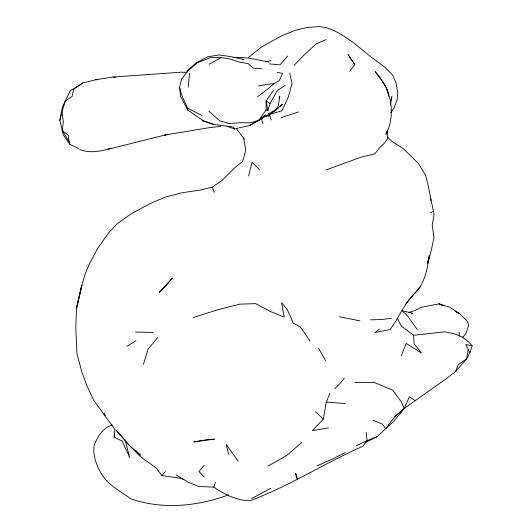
<?xml version="1.0" encoding="UTF-8"?>
<svg xmlns="http://www.w3.org/2000/svg" width="532" height="532" viewBox="0 0 532 532"><rect width="100%" height="100%" fill="white"/><g stroke="black" fill="none" stroke-linecap="round" stroke-linejoin="round"><path stroke-width="0.8" d="M188.255 87.142L189.485 73.469M183.886 479.438L180.827 478.308L161.828 475.522L156.475 468.2L140.162 456.496L125.406 441.188L129.775 457.766L122.32 441.234L114.114 437.038L114.872 429.404L93.672 400.21L86.689 385.168L81.848 371.968L76.901 353.447L75.79 327.406L76.541 308.121L81.901 285.039L85.133 274.1L89.23 264.098L97.921 247.985L109.18 232.185L117.313 223.646L131.331 213.698L149.552 203.849L164.674 197.292L182.549 192.664L200.105 190.104L212.348 187.138L222.183 180.328L235.164 167.407L242.652 161.382L245.418 151.567L245.531 148.421L243.669 138.486M78.457 148.481L69.872 144.332L63.242 134.722L62.271 130.5L63.335 121.668L61.991 111.986L65.256 101.053L72.099 96.445L73.589 89.356L82.832 82.945L95.82 79.734L113.143 77.034L181.179 72.192L186.798 72.399M429.397 255.3C427.356 268.72 424.955 283.543 414.701 293.371C403.914 303.632 398.933 317.843 390.056 329.541L375.027 332.507L379.283 329.182M455.705 371.343L458.178 364.752L466.69 358.814L469.975 352.57L472.157 345.813L465.899 344.543L468.187 349.571L466.69 358.814L455.705 371.343L446.787 378.345L404.194 408.463L394.884 416.656L385.747 428.619L377.008 436.692L365.165 442.684M428.253 261.744L429.337 255.327M114.114 437.038L114.666 433.833M328.404 427.967L312.41 430.588L323.316 419.11L326.269 402.039L329.887 393.467M390.295 105.11L391.891 96.611L390.84 100.581M69.872 144.332L69.054 141.559L62.271 130.5L59.843 120.325L62.457 106.952L70.078 90.906L82.832 82.945M428.22 259.915L427.415 263.832L431.432 249.628L433.926 237.877L432.23 225.136L434.059 214.615L428.287 185.934L425.46 174.809L418.305 163.45L414.215 159.287L402.864 148.248L392.357 141.731L387.176 136.817M386.671 131.457L385.966 134.357C396.453 113.828 390.94 87.886 375.113 71.607L386.046 86.955L388.38 93.878L388.686 96.279M248.61 175.886L252.008 162.307L259.377 169.642M238.429 127.966L234.752 129.01L232.963 126.962L213.738 124.428L203.104 120.631L187.949 110.224L180.72 96.811L179.563 87.308L181.631 79.155L187.503 71.341L197.365 62.749L210.911 57.416L221.186 57.562L229.871 58.946L240.012 62.304L247.832 63.514L253.392 68.076L261.697 68.808M59.843 120.325L61.991 111.986M276.248 108.581L275.802 110.137L269.458 114.466L282.06 110.716L288.437 96.684L292.041 83.537L289.74 73.024M279.127 98.473L279.792 96.146L278.435 105.529L275.802 110.137L261.106 118.709M143.414 364.3L148.049 349.271L157.984 337.069M273.408 90.58L266.113 100.814L266.16 109.905L267.815 110.683L270.05 103.587L277.298 90.526L284.959 85.546M377.008 436.692L367.073 440.622L362.897 446.235C324.72 463.093 289.381 486.075 250.213 500.705C237.126 500.645 224.384 494.527 213.857 487.146L215.367 482.424M401.274 356.028L406.175 343.446L421.524 353.022L414.129 343.878L413.557 335.313L401.567 326.209L397.391 318.602M208.87 111.115L219.749 120.811L228.846 123.557L239.134 122.739L250.599 122.792L258.758 120.318L266.16 109.905M349.684 71.328L354.771 64.558L348.094 54.716L354.771 64.558M390.588 112.764L393.873 108.481L397.085 99.797L397.803 92.701L395.875 82.427L392.576 74.952L384.383 66.726L372.307 58.015L352.443 41.842L340.048 33.742L334.123 30.65L326.315 27.544L319.114 26.6L307.35 27.431L295.646 30.184L281.242 35.99L261.352 47.102L248.464 57.423M344.251 378.345L339.915 383.599L334.774 388.639M462.547 337.521L466.172 333.118L468.679 325.165L467.289 321.182L459.475 313.548L449.819 307.217L438.973 303.878L421.404 307.243L415.146 310.449L408.27 312.55M405.231 304.57L420.666 286.283M405.324 407.479L393.348 421.663L385.747 428.619L381.796 423.811L373.092 420.273M204.162 465.374L198.935 471.492L204.275 476.991M287.666 56.059L279.952 64.851L269.485 63.893M161.828 475.522L165.425 471.658M294.289 65.223L303.001 56.066L316.274 43.817L326.03 39.587M258.758 120.318L261.85 118.397L265.362 114.892L259.516 119.88L249.448 125.605L239.214 127.793M277.165 72.452L282.565 73.303L279.307 80.678L273.734 83.803L269.132 88.039L257.601 96.724M365.484 442.085L367.073 440.622L366.229 432.29M394.884 416.656L404.712 408.024M186.705 71.142L196.321 62.723L208.012 56.718L219.503 54.929L231.107 56.691L244.128 59.531L242.519 59.458M301.81 442.385L286.555 455.638L267.782 466.245M269.458 114.466L274.612 110.43M279.766 106.4L282.346 104.385L275.802 110.137L271.34 112.245M126.869 346.379L136.072 340.62M249.448 125.605L261.85 118.397M209.123 64.259L221.186 57.562M251.796 498.517L270.622 488.343M345.175 452.659L332.852 458.797L317.165 465.779M430.501 212.733L433.527 211.27M356.407 445.723L367.073 440.622M268.361 113.655L269.85 112.95M79.487 149.425C89.649 153.535 101.007 151.487 111.042 148.115M112.259 425.002C102.643 427.947 97.416 436.752 94.058 445.597C92.841 455.897 96.432 465.52 101.692 474.198C108.315 485.344 120.638 491.222 130.692 498.81C162.466 509.862 197.671 506.358 228.767 494.78M325.77 170.001L360.962 157.226L374.728 153.828L380.154 147.085L384.184 143.401L387.529 138.799L387.396 130.134M281.109 117.592L298.572 111.953M193.335 317.458L217.289 309.91L239.713 304.158L255.593 303.639L270.801 311.646L284.155 317.172L281.568 302.602L287.26 309.591L293.338 323.217L300.254 326.808L310.056 340.946M262.994 116.907L269.797 115.743L271.12 119.9M108.089 149.293L167.341 134.443L164.607 135.088L208.69 127.76L220.733 126.363M258.545 85.951L267.184 84.275L273.734 83.803M265.435 61.446L271.167 60.675M391.206 318.382L381.87 319.493L370.485 319.845M413.557 335.313L444.819 331.815L454.554 333.87L462.587 337.168L468.612 341.89L472.157 345.813M95.82 79.734L97.409 79.68M411.276 313.335L412.792 313.295L401.973 310.641L407.618 315.942L417.361 329.7M233.867 57.582C245.784 56.705 257.422 59.744 268.993 62.098M354.804 382.561L373.989 382.335L392.736 390.149L401.288 401.786L404.194 408.463L409.367 396.839L415.199 400.636M135.574 332.108L153.043 332.367M267.37 115.65L269.797 115.743M213.857 487.146L198.682 486.461L187.563 481.945L176.159 474.896M326.269 402.039L345.208 403.575M113.143 77.034L115.497 77.326M339.469 316.793L359.871 320.856M202.107 120.744L213.738 124.428M226.984 126.297L234.752 129.01M443.362 305.561L438.973 303.878L441.899 305.262M456.549 312.164L459.475 313.548L455.079 311.293M179.563 87.308L181.951 95.813L187.67 108.222L202.193 115.61M270.05 103.587L266.113 100.814L267.815 110.683M62.271 130.5L68.163 135.148L69.054 141.559M315.363 411.562L323.316 419.11M124.009 438.92L125.186 440.09M135.813 450.604L140.534 455.272L129.11 445.198L115.936 430.016L123.417 438.335M236.534 128.784L244.441 139.198M238.183 461.251L226.286 444.526L228.594 454.375M468.187 349.571L469.975 352.57M103.833 413.357L105.09 415.485L103.953 413.364M318.621 348.287L325.524 360.53M212.348 187.138L214.27 192.265M386.584 88.505L388.38 93.878M261.412 117.652L262.801 123.67M187.67 108.222L187.949 110.224M430.701 198.875L430.9 200.517M459.116 332.34L459.502 336.124M77.891 302.282L76.541 308.121L81.901 285.039L77.891 302.282M172.282 278.163L165.771 286.01L159.254 292.46L172.282 278.163M207.473 439.618L193.954 441.886L214.476 439.106L207.473 439.618M297.501 479.079L296.51 477.669L295.659 473.281L297.501 479.079"/></g></svg>
